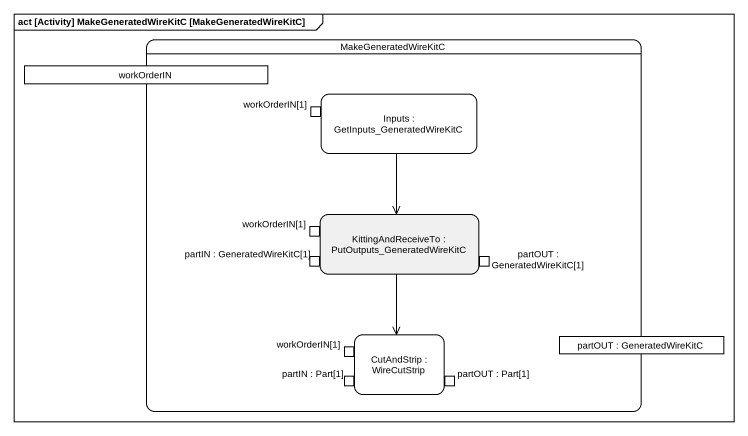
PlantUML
@startuml
mainframe act [Activity] MakeGeneratedWireKitC [MakeGeneratedWireKitC]
hide empty description
state MakeGeneratedWireKitC {
  state workOrderIN <<object>>
  state "Inputs : GetInputs_GeneratedWireKitC" as Inputs {
    state "workOrderIN[1]" as workOrderIN_1 <<inputPin>>
  }
  state "KittingAndReceiveTo : PutOutputs_GeneratedWireKitC" as KittingAndReceiveTo #F0F0F0 {
    state "workOrderIN[1]" as workOrderIN_1_2 <<inputPin>>
    state "partIN : GeneratedWireKitC[1]" as partIN_GeneratedWireKitC_1 <<inputPin>>
    state "partOUT : GeneratedWireKitC[1]" as partOUT_GeneratedWireKitC_1 <<outputPin>>
  }
  state "CutAndStrip : WireCutStrip" as CutAndStrip {
    state "workOrderIN[1]" as workOrderIN_1_3 <<inputPin>>
    state "partIN : Part[1]" as partIN_Part_1 <<inputPin>>
    state "partOUT : Part[1]" as partOUT_Part_1 <<outputPin>>
  }
  state "partOUT : GeneratedWireKitC" as partOUT <<object>>
}
Inputs --> KittingAndReceiveTo
KittingAndReceiveTo --> CutAndStrip
@enduml
